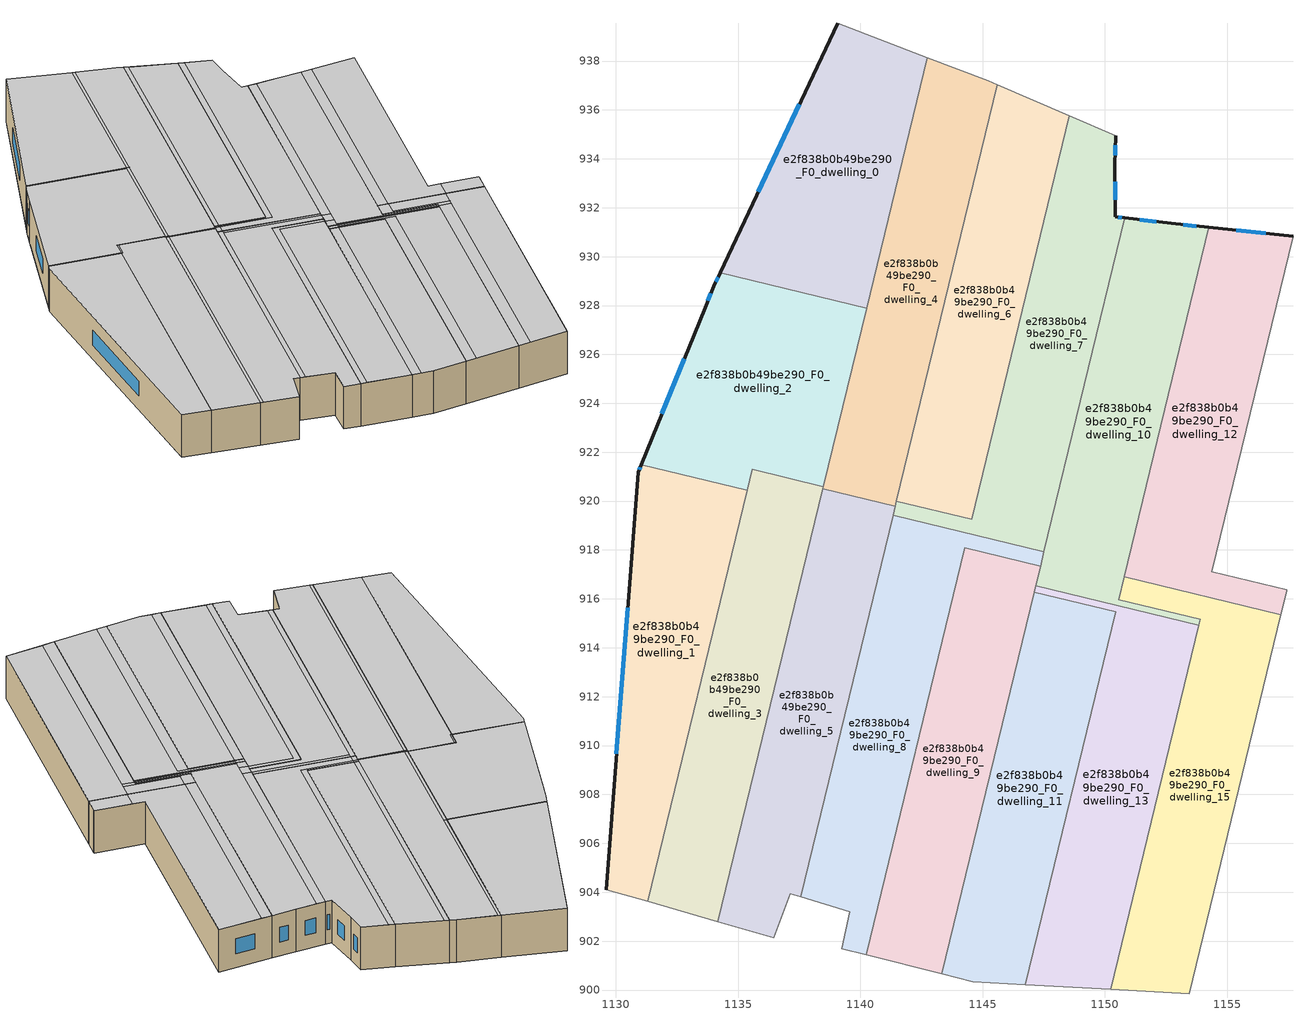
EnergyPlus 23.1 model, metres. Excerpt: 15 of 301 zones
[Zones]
e2f838b0b49be290_F0_dwelling_0
 floor ground (EU_floor_Construction): 1142.73,938.14 1140.25,927.89 1134.26,929.34 1139.07,939.55 z0
 wall outside (EU_wall_Construction): 1139.07,939.55 1134.26,929.34 z0:3
 wall to e2f838b0b49be290_F0_dwelling_2 (EU_wall_Construction): 1134.26,929.34 1140.25,927.89 z0:3
 wall adiabatic (EU_wall_Construction): 1142.73,938.14 1139.07,939.55 z0:3
 wall to e2f838b0b49be290_F0_dwelling_4 (EU_wall_Construction): 1140.25,927.89 1142.73,938.14 z0:3
 window (EU_Window_Construction): 1137.51,936.23 1135.82,932.66 z0.98:2.02
 ceiling to e2f838b0b49be290_F1_dwelling_0 (EU_floor_Construction): 1140.26,927.93 1142.73,938.14 1139.07,939.55 1134.28,929.38 z3
 ceiling to e2f838b0b49be290_F1_dwelling_2 (EU_floor_Construction): 1140.25,927.89 1140.26,927.93 1134.28,929.38 1134.26,929.34 z3
e2f838b0b49be290_F0_dwelling_1
 floor ground (EU_floor_Construction): 1135.37,920.44 1131.29,903.62 1129.59,904.11 1130.9,921.18 1131.03,921.49 z0
 wall outside (EU_wall_Construction): 1131.03,921.49 1130.9,921.18 1129.59,904.11 z0:3
 wall to e2f838b0b49be290_F0_dwelling_2 (EU_wall_Construction): 1135.37,920.44 1131.03,921.49 z0:3
 wall adiabatic (EU_wall_Construction): 1129.59,904.11 1131.29,903.62 z0:3
 wall to e2f838b0b49be290_F0_dwelling_3 (EU_wall_Construction): 1131.29,903.62 1135.37,920.44 z0:3
 window (EU_Window_Construction): 1130.48,915.63 1130.02,909.66 / 1130.99,921.39 1130.94,921.28 z0.98:2.02
 ceiling to e2f838b0b49be290_F1_dwelling_1 (EU_floor_Construction): 1131.29,903.62 1135.37,920.44 1131.03,921.49 1130.9,921.18 1129.59,904.11 z3
e2f838b0b49be290_F0_dwelling_10
 floor ground (EU_floor_Construction): 1154.25,931.2 1150.56,915.97 1153.9,915.16 1153.84,914.91 1147.17,916.53 1150.82,931.58 1152.71,931.36 z0
 wall outside (EU_wall_Construction): 1154.25,931.2 1152.71,931.36 1150.82,931.58 z0:3
 wall to e2f838b0b49be290_F0_dwelling_15 (EU_wall_Construction): 1153.84,914.91 1153.9,915.16 1150.56,915.97 1150.78,916.9 z0:3
 wall to e2f838b0b49be290_F0_dwelling_13 (EU_wall_Construction): 1147.17,916.53 1153.84,914.91 z0:3
 wall to e2f838b0b49be290_F0_dwelling_12 (EU_wall_Construction): 1150.78,916.91 1154.25,931.2 z0:3
 wall to e2f838b0b49be290_F0_dwelling_7 (EU_wall_Construction): 1150.82,931.58 1147.51,917.92 z0:3
 wall to e2f838b0b49be290_F0_dwelling_8 (EU_wall_Construction): 1147.51,917.92 1147.37,917.34 z0:3
 wall to e2f838b0b49be290_F0_dwelling_9 (EU_wall_Construction): 1147.37,917.34 1147.17,916.53 z0:3
 window (EU_Window_Construction): 1153.75,931.25 1153.21,931.31 / 1152.1,931.43 1151.43,931.51 z0.98:2.02
 ceiling to e2f838b0b49be290_F1_dwelling_10 (EU_floor_Construction): 1153.9,915.16 1150.56,915.97 1154.25,931.2 1152.71,931.36 1151.39,931.52 1147.75,916.51 1153.87,915.03 z3
 ceiling to e2f838b0b49be290_F1_dwelling_7 (EU_floor_Construction): 1148.01,917.58 1151.39,931.52 1150.82,931.58 1147.46,917.72 z3
 ceiling to e2f838b0b49be290_F1_dwelling_13 (EU_floor_Construction): 1153.84,914.91 1153.87,915.03 1147.75,916.51 1147.73,916.39 z3
 ceiling to e2f838b0b49be290_F1_dwelling_8 (EU_floor_Construction): 1147.86,916.94 1148.01,917.58 1147.46,917.72 1147.3,917.08 z3
 ceiling to e2f838b0b49be290_F1_dwelling_9 (EU_floor_Construction): 1147.73,916.39 1147.75,916.51 1147.86,916.94 1147.3,917.08 1147.17,916.53 z3
e2f838b0b49be290_F0_dwelling_11
 floor ground (EU_floor_Construction): 1150.44,915.47 1146.74,900.22 1144.6,900.34 1143.33,900.66 1147.11,916.28 z0
 wall to e2f838b0b49be290_F0_dwelling_13 (EU_wall_Construction): 1146.74,900.22 1150.44,915.47 1147.11,916.28 z0:3
 wall adiabatic (EU_wall_Construction): 1143.33,900.66 1144.6,900.34 1146.74,900.22 z0:3
 wall to e2f838b0b49be290_F0_dwelling_9 (EU_wall_Construction): 1147.11,916.28 1143.33,900.66 z0:3
 ceiling to e2f838b0b49be290_F1_dwelling_11 (EU_floor_Construction): 1146.74,900.22 1150.44,915.47 1147.67,916.14 1143.88,900.52 1144.6,900.34 z3
 ceiling to e2f838b0b49be290_F1_dwelling_9 (EU_floor_Construction): 1143.88,900.52 1147.67,916.14 1147.11,916.28 1143.33,900.66 z3
e2f838b0b49be290_F0_dwelling_12
 floor ground (EU_floor_Construction): 1157.69,930.83 1154.37,917.11 1157.44,916.37 1157.2,915.35 1150.79,916.91 1154.25,931.2 z0
 wall outside (EU_wall_Construction): 1157.69,930.83 1154.25,931.2 z0:3
 wall to e2f838b0b49be290_F0_dwelling_14 (EU_wall_Construction): 1157.44,916.37 1154.37,917.11 1157.69,930.83 z0:3
 wall to e2f838b0b49be290_F0_dwelling_15 (EU_wall_Construction): 1150.79,916.91 1157.2,915.35 z0:3
 wall to e2f838b0b49be290_F0_dwelling_17 (EU_wall_Construction): 1157.2,915.35 1157.43,916.32 z0:3
 wall to e2f838b0b49be290_F0_dwelling_16 (EU_wall_Construction): 1157.43,916.32 1157.44,916.37 z0:3
 window (EU_Window_Construction): 1156.57,930.95 1155.37,931.08 z0.98:2.02
 ceiling adiabatic (EU_roof_Construction): 1155.14,916.93 1154.37,917.11 1157.69,930.83 1154.93,931.12 1151.45,916.74 1154.89,915.91 z3
 ceiling to e2f838b0b49be290_F1_dwelling_10 (EU_floor_Construction): 1151.45,916.74 1154.93,931.12 1154.25,931.2 1150.79,916.91 z3
 ceiling to e2f838b0b49be290_F1_dwelling_15 (EU_floor_Construction): 1157.2,915.35 1157.44,916.37 1155.14,916.93 1154.89,915.91 z3
e2f838b0b49be290_F0_dwelling_13
 floor ground (EU_floor_Construction): 1153.84,914.91 1150.23,900.03 1146.74,900.22 1150.44,915.47 1147.11,916.28 1147.17,916.53 z0
 wall adiabatic (EU_wall_Construction): 1146.74,900.22 1150.23,900.03 z0:3
 wall to e2f838b0b49be290_F0_dwelling_15 (EU_wall_Construction): 1150.23,900.03 1153.84,914.91 z0:3
 wall to e2f838b0b49be290_F0_dwelling_9 (EU_wall_Construction): 1147.17,916.53 1147.11,916.28 z0:3
 ceiling to e2f838b0b49be290_F1_dwelling_13 (EU_floor_Construction): 1150.23,900.03 1153.84,914.91 1147.73,916.39 1147.69,916.22 1151.12,915.39 1147.44,900.18 z3
 ceiling to e2f838b0b49be290_F1_dwelling_11 (EU_floor_Construction): 1147.44,900.18 1151.12,915.39 1147.69,916.22 1147.67,916.14 1150.44,915.47 1146.74,900.22 z3
 ceiling to e2f838b0b49be290_F1_dwelling_9 (EU_floor_Construction): 1147.67,916.14 1147.72,916.37 1147.73,916.39 1147.17,916.53 1147.11,916.28 z3
e2f838b0b49be290_F0_dwelling_15
 floor ground (EU_floor_Construction): 1157.2,915.35 1153.44,899.85 1150.23,900.03 1153.9,915.16 1150.56,915.97 1150.79,916.91 z0
 wall adiabatic (EU_wall_Construction): 1150.23,900.03 1153.44,899.85 z0:3
 wall to e2f838b0b49be290_F0_dwelling_17 (EU_wall_Construction): 1153.44,899.85 1157.2,915.35 z0:3
 ceiling to e2f838b0b49be290_F1_dwelling_15 (EU_floor_Construction): 1153.44,899.85 1157.2,915.35 1154.89,915.91 1151.03,899.98 z3
 ceiling to e2f838b0b49be290_F1_dwelling_13 (EU_floor_Construction): 1151.03,899.98 1154.63,914.84 1153.87,915.03 1150.23,900.03 z3
 ceiling to e2f838b0b49be290_F1_dwelling_10 (EU_floor_Construction): 1154.63,914.84 1154.69,915.07 1154.69,915.09 1151.25,915.92 1151.45,916.74 1150.79,916.91 1150.56,915.97 1153.9,915.16 1153.87,915.03 z3
 ceiling to e2f838b0b49be290_F1_dwelling_12 (EU_floor_Construction): 1154.69,915.09 1154.89,915.91 1151.45,916.74 1151.25,915.92 z3
e2f838b0b49be290_F0_dwelling_2
 floor ground (EU_floor_Construction): 1140.25,927.89 1138.48,920.59 1135.57,921.3 1135.37,920.44 1131.03,921.49 1133.64,927.92 1134,928.8 1134.26,929.34 z0
 wall outside (EU_wall_Construction): 1134.26,929.34 1134,928.8 1133.64,927.92 1131.03,921.49 z0:3
 wall to e2f838b0b49be290_F0_dwelling_3 (EU_wall_Construction): 1135.37,920.44 1135.57,921.3 1138.48,920.59 z0:3
 wall to e2f838b0b49be290_F0_dwelling_4 (EU_wall_Construction): 1138.48,920.59 1140.25,927.89 z0:3
 window (EU_Window_Construction): 1132.79,925.83 1131.88,923.58 / 1133.88,928.51 1133.76,928.2 / 1134.17,929.16 1134.08,928.97 z0.98:2.02
 ceiling to e2f838b0b49be290_F1_dwelling_2 (EU_floor_Construction): 1138.48,920.59 1140.25,927.89 1134.26,929.34 1134,928.8 1133.64,927.92 1131.04,921.51 1135.37,920.46 1135.57,921.3 z3
 ceiling to e2f838b0b49be290_F1_dwelling_1 (EU_floor_Construction): 1135.37,920.44 1135.37,920.46 1131.04,921.51 1131.03,921.49 z3
e2f838b0b49be290_F0_dwelling_3
 floor ground (EU_floor_Construction): 1138.48,920.59 1134.17,902.79 1131.29,903.62 1135.57,921.3 z0
 wall adiabatic (EU_wall_Construction): 1131.29,903.62 1134.17,902.79 z0:3
 wall to e2f838b0b49be290_F0_dwelling_5 (EU_wall_Construction): 1134.17,902.79 1138.46,920.51 z0:3
 wall to e2f838b0b49be290_F0_dwelling_4 (EU_wall_Construction): 1138.46,920.51 1138.48,920.59 z0:3
 ceiling to e2f838b0b49be290_F1_dwelling_2 (EU_floor_Construction): 1138.48,920.58 1138.48,920.59 1135.57,921.3 1135.37,920.46 1135.47,920.44 1135.67,921.26 z3
 ceiling adiabatic (EU_roof_Construction): 1134.17,902.79 1138.48,920.58 1135.67,921.26 1135.47,920.44 1135.37,920.46 1135.57,921.3 1131.29,903.62 z3
e2f838b0b49be290_F0_dwelling_4
 floor ground (EU_floor_Construction): 1145.22,937.19 1145.6,937.03 1141.42,919.79 1138.46,920.51 1142.73,938.14 z0
 wall adiabatic (EU_wall_Construction): 1145.6,937.03 1145.22,937.19 1142.73,938.14 z0:3
 wall to e2f838b0b49be290_F0_dwelling_5 (EU_wall_Construction): 1138.46,920.51 1141.42,919.79 z0:3
 wall to e2f838b0b49be290_F0_dwelling_6 (EU_wall_Construction): 1141.47,920 1145.6,937.03 z0:3
 wall to e2f838b0b49be290_F0_dwelling_7 (EU_wall_Construction): 1141.42,919.79 1141.47,920 z0:3
 ceiling to e2f838b0b49be290_F1_dwelling_4 (EU_floor_Construction): 1141.44,919.86 1145.6,937.03 1145.22,937.19 1142.92,938.07 1138.68,920.53 z3
 ceiling to e2f838b0b49be290_F1_dwelling_0 (EU_floor_Construction): 1140.46,927.88 1142.92,938.07 1142.73,938.14 1140.26,927.93 z3
 ceiling to e2f838b0b49be290_F1_dwelling_2 (EU_floor_Construction): 1138.68,920.53 1140.46,927.88 1140.26,927.93 1138.48,920.58 z3
 ceiling to e2f838b0b49be290_F1_dwelling_5 (EU_floor_Construction): 1141.42,919.79 1141.44,919.86 1138.68,920.53 1138.66,920.46 z3
 ceiling adiabatic (EU_roof_Construction): 1138.66,920.46 1138.68,920.53 1138.48,920.58 1138.46,920.51 z3
e2f838b0b49be290_F0_dwelling_5
 floor ground (EU_floor_Construction): 1141.42,919.79 1137.55,903.81 1137.13,903.94 1136.46,902.14 1134.17,902.79 1138.46,920.51 z0
 wall adiabatic (EU_wall_Construction): 1134.17,902.79 1136.46,902.14 1137.13,903.94 1137.55,903.81 z0:3
 wall to e2f838b0b49be290_F0_dwelling_8 (EU_wall_Construction): 1137.55,903.81 1141.33,919.42 z0:3
 wall to e2f838b0b49be290_F0_dwelling_7 (EU_wall_Construction): 1141.33,919.42 1141.42,919.79 z0:3
 ceiling to e2f838b0b49be290_F1_dwelling_5 (EU_floor_Construction): 1137.55,903.81 1141.42,919.79 1138.66,920.46 1134.37,902.74 1136.46,902.14 1137.13,903.94 z3
 ceiling adiabatic (EU_roof_Construction): 1134.37,902.74 1138.66,920.46 1138.46,920.51 1134.17,902.79 z3
e2f838b0b49be290_F0_dwelling_6
 floor ground (EU_floor_Construction): 1148.55,935.75 1144.55,919.25 1141.47,920 1145.6,937.03 z0
 wall to e2f838b0b49be290_F0_dwelling_7 (EU_wall_Construction): 1141.47,920 1144.55,919.25 1148.55,935.75 z0:3
 wall adiabatic (EU_wall_Construction): 1148.55,935.75 1145.6,937.03 z0:3
 ceiling adiabatic (EU_roof_Construction): 1144.55,919.25 1148.55,935.75 1145.9,936.9 1141.78,919.92 z3
 ceiling to e2f838b0b49be290_F1_dwelling_4 (EU_floor_Construction): 1141.78,919.92 1145.9,936.9 1145.6,937.03 1141.47,920 z3
e2f838b0b49be290_F0_dwelling_7
 floor ground (EU_floor_Construction): 1150.44,934.94 1150.41,933.76 1150.43,931.63 1150.82,931.58 1147.51,917.92 1141.33,919.42 1141.47,920 1144.55,919.25 1148.55,935.75 z0
 wall outside (EU_wall_Construction): 1150.82,931.58 1150.43,931.63 1150.41,933.76 1150.44,934.94 z0:3
 wall adiabatic (EU_wall_Construction): 1150.44,934.94 1148.55,935.75 z0:3
 wall to e2f838b0b49be290_F0_dwelling_8 (EU_wall_Construction): 1141.33,919.42 1147.51,917.92 z0:3
 window (EU_Window_Construction): 1150.42,934.14 1150.43,934.55 / 1150.42,932.32 1150.42,933.07 / 1150.69,931.6 1150.55,931.62 z0.98:2.02
 ceiling to e2f838b0b49be290_F1_dwelling_7 (EU_floor_Construction): 1147.51,917.92 1150.82,931.58 1150.43,931.63 1150.41,933.76 1150.44,934.94 1150.43,934.94 1148.93,935.59 1144.92,919.03 1141.75,919.8 1141.64,919.34 z3
 ceiling to e2f838b0b49be290_F1_dwelling_6 (EU_floor_Construction): 1144.92,919.03 1148.93,935.59 1148.55,935.75 1144.55,919.25 1141.78,919.92 1141.75,919.8 z3
 ceiling to e2f838b0b49be290_F1_dwelling_4 (EU_floor_Construction): 1141.75,919.78 1141.78,919.92 1141.47,920 1141.44,919.86 z3
 ceiling to e2f838b0b49be290_F1_dwelling_5 (EU_floor_Construction): 1141.64,919.34 1141.75,919.78 1141.44,919.86 1141.33,919.42 z3
e2f838b0b49be290_F0_dwelling_8
 floor ground (EU_floor_Construction): 1147.51,917.92 1147.37,917.34 1144.27,918.09 1140.24,901.44 1139.23,901.7 1139.56,903.2 1137.55,903.81 1141.33,919.42 z0
 wall to e2f838b0b49be290_F0_dwelling_9 (EU_wall_Construction): 1140.24,901.44 1144.27,918.09 1147.37,917.34 z0:3
 wall adiabatic (EU_wall_Construction): 1137.55,903.81 1139.56,903.2 1139.23,901.7 1140.24,901.44 z0:3
 ceiling to e2f838b0b49be290_F1_dwelling_8 (EU_floor_Construction): 1140.24,901.44 1144.27,918.09 1147.37,917.34 1147.46,917.72 1141.59,919.14 1137.86,903.72 1139.56,903.2 1139.23,901.7 z3
 ceiling to e2f838b0b49be290_F1_dwelling_5 (EU_floor_Construction): 1137.86,903.72 1141.64,919.34 1141.33,919.42 1137.55,903.81 z3
 ceiling to e2f838b0b49be290_F1_dwelling_7 (EU_floor_Construction): 1147.46,917.72 1147.51,917.92 1141.64,919.34 1141.59,919.14 z3
e2f838b0b49be290_F0_dwelling_9
 floor ground (EU_floor_Construction): 1147.37,917.34 1143.33,900.66 1140.24,901.44 1144.27,918.09 z0
 wall adiabatic (EU_wall_Construction): 1140.24,901.44 1143.33,900.66 z0:3
 ceiling to e2f838b0b49be290_F1_dwelling_9 (EU_floor_Construction): 1143.33,900.66 1147.3,917.08 1144.61,917.73 1140.64,901.34 z3
 ceiling to e2f838b0b49be290_F1_dwelling_8 (EU_floor_Construction): 1140.64,901.34 1144.61,917.73 1147.3,917.08 1147.37,917.34 1144.27,918.09 1140.24,901.44 z3
[Building]
EU S2 Campaign: North Axis=0; Terrain=City; Solar Distribution=FullExterior
[Site:Location]
Bologna: Latitude=44.5; Longitude=11.25; Time Zone=1; Elevation=37
[SizingPeriod:WeatherFileDays]
AnnualSizingPeriod: Begin Month=1; Begin Day of Month=1; End Month=12; End Day of Month=31; Day of Week for Start Day=Monday; Use Weather File Daylight Saving Period=No; Use Weather File Rain and Snow Indicators=No
[MATERIAL]
EU_InternalMass_Material: Roughness=MediumRough; Thickness=0.1; Conductivity=1; Density=1800; Specific Heat=900; Thermal Absorptance=0.9; Solar Absorptance=0.7; Visible Absorptance=0.7
[MATERIAL:NOMASS] Roughness=MediumRough; Thermal Absorptance=0.9; Solar Absorptance=0.7; Visible Absorptance=0.7
Name | Thermal Resistance
EU_wall_NoMass | 0.905828
EU_roof_NoMass | 0.37593
EU_floor_NoMass | 0.67114
[WINDOWMATERIAL:SIMPLEGLAZINGSYSTEM]
EU_Window_SimpleGlazing: UFactor=4.52486; Solar Heat Gain Coefficient=0.85; Visible Transmittance=0.85
[CONSTRUCTION]
EU_wall_Construction: EU_wall_NoMass
EU_roof_Construction: EU_roof_NoMass
EU_floor_Construction: EU_floor_NoMass
EU_Window_Construction: EU_Window_SimpleGlazing
EU_InternalMass_Construction: EU_InternalMass_Material
[ZONE] Type=1; Multiplier=1; Ceiling Height=autocalculate; Floor Area=autocalculate; Part of Total Floor Area=Yes
Name | Volume
e2f838b0b49be290_F0_dwelling_0 | 163.875
e2f838b0b49be290_F0_dwelling_1 | 163.887
e2f838b0b49be290_F0_dwelling_10 | 163.905
e2f838b0b49be290_F0_dwelling_11 | 163.914
e2f838b0b49be290_F0_dwelling_12 | 163.908
e2f838b0b49be290_F0_dwelling_13 | 163.898
e2f838b0b49be290_F0_dwelling_15 | 163.897
e2f838b0b49be290_F0_dwelling_2 | 163.906
e2f838b0b49be290_F0_dwelling_3; e2f838b0b49be290_F0_dwelling_6 | 163.89
e2f838b0b49be290_F0_dwelling_4 | 163.967
e2f838b0b49be290_F0_dwelling_5 | 163.941
e2f838b0b49be290_F0_dwelling_7 | 163.915
e2f838b0b49be290_F0_dwelling_8 | 163.912
e2f838b0b49be290_F0_dwelling_9 | 163.901
[INTERNALMASS] Construction=EU_InternalMass_Construction
Name | Zone or ZoneList | Surface Area
e2f838b0b49be290_F0_dwelling_0_EU_InternalMass | e2f838b0b49be290_F0_dwelling_0 | 54.6266
e2f838b0b49be290_F0_dwelling_1_EU_InternalMass | e2f838b0b49be290_F0_dwelling_1 | 54.6291
e2f838b0b49be290_F0_dwelling_2_EU_InternalMass | e2f838b0b49be290_F0_dwelling_2 | 54.6352
e2f838b0b49be290_F0_dwelling_3_EU_InternalMass | e2f838b0b49be290_F0_dwelling_3 | 54.6303
e2f838b0b49be290_F0_dwelling_4_EU_InternalMass | e2f838b0b49be290_F0_dwelling_4 | 54.6561
e2f838b0b49be290_F0_dwelling_5_EU_InternalMass | e2f838b0b49be290_F0_dwelling_5 | 54.647
e2f838b0b49be290_F0_dwelling_6_EU_InternalMass | e2f838b0b49be290_F0_dwelling_6 | 54.6299
e2f838b0b49be290_F0_dwelling_7_EU_InternalMass | e2f838b0b49be290_F0_dwelling_7 | 54.6384
e2f838b0b49be290_F0_dwelling_8_EU_InternalMass | e2f838b0b49be290_F0_dwelling_8 | 54.6371
e2f838b0b49be290_F0_dwelling_9_EU_InternalMass | e2f838b0b49be290_F0_dwelling_9 | 54.634
e2f838b0b49be290_F0_dwelling_10_EU_InternalMass | e2f838b0b49be290_F0_dwelling_10 | 54.6353
e2f838b0b49be290_F0_dwelling_11_EU_InternalMass | e2f838b0b49be290_F0_dwelling_11 | 54.6377
e2f838b0b49be290_F0_dwelling_12_EU_InternalMass | e2f838b0b49be290_F0_dwelling_12 | 54.6363
e2f838b0b49be290_F0_dwelling_13_EU_InternalMass | e2f838b0b49be290_F0_dwelling_13 | 54.6328
e2f838b0b49be290_F0_dwelling_15_EU_InternalMass | e2f838b0b49be290_F0_dwelling_15 | 54.632
[OTHEREQUIPMENT] Fuel Type=Electricity; Design Level Calculation Method=Watts/Area; Power per Zone Floor Area=1; Fraction Latent=0; Fraction Radiant=0; Fraction Lost=0; Carbon Dioxide Generation Rate=0; EndUse Subcategory=EU_Step8_InternalGains
Name | Zone or ZoneList or Space or SpaceList | Schedule
EU_Step8_InternalGain_e2f838b0b49be290_F0_dwelling_0_f000 | e2f838b0b49be290_F0_dwelling_0 | EU_Step8_GainSchedule_e2f838b0b49be290_F0_dwelling_0_f000
EU_Step8_InternalGain_e2f838b0b49be290_F0_dwelling_1_f000 | e2f838b0b49be290_F0_dwelling_1 | EU_Step8_GainSchedule_e2f838b0b49be290_F0_dwelling_1_f000
EU_Step8_InternalGain_e2f838b0b49be290_F0_dwelling_2_f000 | e2f838b0b49be290_F0_dwelling_2 | EU_Step8_GainSchedule_e2f838b0b49be290_F0_dwelling_2_f000
EU_Step8_InternalGain_e2f838b0b49be290_F0_dwelling_3_f000 | e2f838b0b49be290_F0_dwelling_3 | EU_Step8_GainSchedule_e2f838b0b49be290_F0_dwelling_3_f000
EU_Step8_InternalGain_e2f838b0b49be290_F0_dwelling_4_f000 | e2f838b0b49be290_F0_dwelling_4 | EU_Step8_GainSchedule_e2f838b0b49be290_F0_dwelling_4_f000
EU_Step8_InternalGain_e2f838b0b49be290_F0_dwelling_5_f000 | e2f838b0b49be290_F0_dwelling_5 | EU_Step8_GainSchedule_e2f838b0b49be290_F0_dwelling_5_f000
EU_Step8_InternalGain_e2f838b0b49be290_F0_dwelling_6_f000 | e2f838b0b49be290_F0_dwelling_6 | EU_Step8_GainSchedule_e2f838b0b49be290_F0_dwelling_6_f000
EU_Step8_InternalGain_e2f838b0b49be290_F0_dwelling_7_f000 | e2f838b0b49be290_F0_dwelling_7 | EU_Step8_GainSchedule_e2f838b0b49be290_F0_dwelling_7_f000
EU_Step8_InternalGain_e2f838b0b49be290_F0_dwelling_8_f000 | e2f838b0b49be290_F0_dwelling_8 | EU_Step8_GainSchedule_e2f838b0b49be290_F0_dwelling_8_f000
EU_Step8_InternalGain_e2f838b0b49be290_F0_dwelling_9_f000 | e2f838b0b49be290_F0_dwelling_9 | EU_Step8_GainSchedule_e2f838b0b49be290_F0_dwelling_9_f000
EU_Step8_InternalGain_e2f838b0b49be290_F0_dwelling_10_f000 | e2f838b0b49be290_F0_dwelling_10 | EU_Step8_GainSchedule_e2f838b0b49be290_F0_dwelling_10_f000
EU_Step8_InternalGain_e2f838b0b49be290_F0_dwelling_11_f000 | e2f838b0b49be290_F0_dwelling_11 | EU_Step8_GainSchedule_e2f838b0b49be290_F0_dwelling_11_f000
EU_Step8_InternalGain_e2f838b0b49be290_F0_dwelling_12_f000 | e2f838b0b49be290_F0_dwelling_12 | EU_Step8_GainSchedule_e2f838b0b49be290_F0_dwelling_12_f000
EU_Step8_InternalGain_e2f838b0b49be290_F0_dwelling_13_f000 | e2f838b0b49be290_F0_dwelling_13 | EU_Step8_GainSchedule_e2f838b0b49be290_F0_dwelling_13_f000
EU_Step8_InternalGain_e2f838b0b49be290_F0_dwelling_15_f000 | e2f838b0b49be290_F0_dwelling_15 | EU_Step8_GainSchedule_e2f838b0b49be290_F0_dwelling_15_f000
[ZONEVENTILATION:DESIGNFLOWRATE] Schedule=EU_AlwaysOn; Design Flow Rate Calculation Method=AirChanges/Hour; Air Changes per Hour=0.73129; Ventilation Type=Natural; Fan Pressure Rise=0; Fan Total Efficiency=1; Constant Term Coefficient=1; Temperature Term Coefficient=0; Velocity Term Coefficient=0; Velocity Squared Term Coefficient=0; Minimum Indoor Temperature=-100; Maximum Indoor Temperature=100; Delta Temperature=-100; Minimum Outdoor Temperature=-100; Maximum Outdoor Temperature=100; Maximum Wind Speed=40
Name | Zone or ZoneList or Space or SpaceList
EU_ConstantAir_e2f838b0b49be290_F0_dwelling_0 | e2f838b0b49be290_F0_dwelling_0
EU_ConstantAir_e2f838b0b49be290_F0_dwelling_1 | e2f838b0b49be290_F0_dwelling_1
EU_ConstantAir_e2f838b0b49be290_F0_dwelling_2 | e2f838b0b49be290_F0_dwelling_2
EU_ConstantAir_e2f838b0b49be290_F0_dwelling_3 | e2f838b0b49be290_F0_dwelling_3
EU_ConstantAir_e2f838b0b49be290_F0_dwelling_4 | e2f838b0b49be290_F0_dwelling_4
EU_ConstantAir_e2f838b0b49be290_F0_dwelling_5 | e2f838b0b49be290_F0_dwelling_5
EU_ConstantAir_e2f838b0b49be290_F0_dwelling_6 | e2f838b0b49be290_F0_dwelling_6
EU_ConstantAir_e2f838b0b49be290_F0_dwelling_7 | e2f838b0b49be290_F0_dwelling_7
EU_ConstantAir_e2f838b0b49be290_F0_dwelling_8 | e2f838b0b49be290_F0_dwelling_8
EU_ConstantAir_e2f838b0b49be290_F0_dwelling_9 | e2f838b0b49be290_F0_dwelling_9
EU_ConstantAir_e2f838b0b49be290_F0_dwelling_10 | e2f838b0b49be290_F0_dwelling_10
EU_ConstantAir_e2f838b0b49be290_F0_dwelling_11 | e2f838b0b49be290_F0_dwelling_11
EU_ConstantAir_e2f838b0b49be290_F0_dwelling_12 | e2f838b0b49be290_F0_dwelling_12
EU_ConstantAir_e2f838b0b49be290_F0_dwelling_13 | e2f838b0b49be290_F0_dwelling_13
EU_ConstantAir_e2f838b0b49be290_F0_dwelling_15 | e2f838b0b49be290_F0_dwelling_15
[HVACTEMPLATE:THERMOSTAT] Constant Heating Setpoint=20; Constant Cooling Setpoint=50
EU_HeatOnly_e2f838b0b49be290_F0_dwelling_0; EU_HeatOnly_e2f838b0b49be290_F0_dwelling_1; EU_HeatOnly_e2f838b0b49be290_F0_dwelling_2; EU_HeatOnly_e2f838b0b49be290_F0_dwelling_3; EU_HeatOnly_e2f838b0b49be290_F0_dwelling_4; EU_HeatOnly_e2f838b0b49be290_F0_dwelling_5; EU_HeatOnly_e2f838b0b49be290_F0_dwelling_6; EU_HeatOnly_e2f838b0b49be290_F0_dwelling_7; EU_HeatOnly_e2f838b0b49be290_F0_dwelling_8; EU_HeatOnly_e2f838b0b49be290_F0_dwelling_9; EU_HeatOnly_e2f838b0b49be290_F0_dwelling_10; EU_HeatOnly_e2f838b0b49be290_F0_dwelling_11; EU_HeatOnly_e2f838b0b49be290_F0_dwelling_12; EU_HeatOnly_e2f838b0b49be290_F0_dwelling_13; EU_HeatOnly_e2f838b0b49be290_F0_dwelling_14; EU_HeatOnly_e2f838b0b49be290_F0_dwelling_15; EU_HeatOnly_e2f838b0b49be290_F0_dwelling_16; EU_HeatOnly_e2f838b0b49be290_F0_dwelling_17; EU_HeatOnly_e2f838b0b49be290_F0_dwelling_18; EU_HeatOnly_e2f838b0b49be290_F0_dwelling_19; EU_HeatOnly_e2f838b0b49be290_F0_dwelling_20; EU_HeatOnly_e2f838b0b49be290_F0_dwelling_21; EU_HeatOnly_e2f838b0b49be290_F0_dwelling_22; EU_HeatOnly_e2f838b0b49be290_F0_dwelling_23; EU_HeatOnly_e2f838b0b49be290_F0_dwelling_24; EU_HeatOnly_e2f838b0b49be290_F0_dwelling_25; EU_HeatOnly_e2f838b0b49be290_F0_dwelling_26; EU_HeatOnly_e2f838b0b49be290_F0_dwelling_27; EU_HeatOnly_e2f838b0b49be290_F0_dwelling_28; EU_HeatOnly_e2f838b0b49be290_F0_dwelling_29; EU_HeatOnly_e2f838b0b49be290_F0_dwelling_30; EU_HeatOnly_e2f838b0b49be290_F1_dwelling_0; EU_HeatOnly_e2f838b0b49be290_F1_dwelling_1; EU_HeatOnly_e2f838b0b49be290_F1_dwelling_2; EU_HeatOnly_e2f838b0b49be290_F1_dwelling_3; EU_HeatOnly_e2f838b0b49be290_F1_dwelling_4; EU_HeatOnly_e2f838b0b49be290_F1_dwelling_5; EU_HeatOnly_e2f838b0b49be290_F1_dwelling_6; EU_HeatOnly_e2f838b0b49be290_F1_dwelling_7; EU_HeatOnly_e2f838b0b49be290_F1_dwelling_8; EU_HeatOnly_e2f838b0b49be290_F1_dwelling_9; EU_HeatOnly_e2f838b0b49be290_F1_dwelling_10; EU_HeatOnly_e2f838b0b49be290_F1_dwelling_11; EU_HeatOnly_e2f838b0b49be290_F1_dwelling_12; EU_HeatOnly_e2f838b0b49be290_F1_dwelling_13; EU_HeatOnly_e2f838b0b49be290_F1_dwelling_14; EU_HeatOnly_e2f838b0b49be290_F1_dwelling_15; EU_HeatOnly_e2f838b0b49be290_F1_dwelling_16; EU_HeatOnly_e2f838b0b49be290_F1_dwelling_17; EU_HeatOnly_e2f838b0b49be290_F1_dwelling_18; EU_HeatOnly_e2f838b0b49be290_F1_dwelling_19; EU_HeatOnly_e2f838b0b49be290_F1_dwelling_20; EU_HeatOnly_e2f838b0b49be290_F1_dwelling_21; EU_HeatOnly_e2f838b0b49be290_F1_dwelling_22; EU_HeatOnly_e2f838b0b49be290_F1_dwelling_23; EU_HeatOnly_e2f838b0b49be290_F1_dwelling_24; EU_HeatOnly_e2f838b0b49be290_F1_dwelling_25; EU_HeatOnly_e2f838b0b49be290_F1_dwelling_26; EU_HeatOnly_e2f838b0b49be290_F1_dwelling_27; EU_HeatOnly_e2f838b0b49be290_F1_dwelling_28; EU_HeatOnly_e2f838b0b49be290_F1_dwelling_29; EU_HeatOnly_e2f838b0b49be290_F2_dwelling_0; EU_HeatOnly_e2f838b0b49be290_F2_dwelling_1; EU_HeatOnly_e2f838b0b49be290_F2_dwelling_2; EU_HeatOnly_e2f838b0b49be290_F2_dwelling_3; EU_HeatOnly_e2f838b0b49be290_F2_dwelling_4; EU_HeatOnly_e2f838b0b49be290_F2_dwelling_5; EU_HeatOnly_e2f838b0b49be290_F2_dwelling_6; EU_HeatOnly_e2f838b0b49be290_F2_dwelling_7; EU_HeatOnly_e2f838b0b49be290_F2_dwelling_8; EU_HeatOnly_e2f838b0b49be290_F2_dwelling_9; EU_HeatOnly_e2f838b0b49be290_F2_dwelling_10; EU_HeatOnly_e2f838b0b49be290_F2_dwelling_11; EU_HeatOnly_e2f838b0b49be290_F2_dwelling_12; EU_HeatOnly_e2f838b0b49be290_F2_dwelling_13; EU_HeatOnly_e2f838b0b49be290_F2_dwelling_14; EU_HeatOnly_e2f838b0b49be290_F2_dwelling_15; EU_HeatOnly_e2f838b0b49be290_F2_dwelling_16; EU_HeatOnly_e2f838b0b49be290_F2_dwelling_17; EU_HeatOnly_e2f838b0b49be290_F2_dwelling_18; EU_HeatOnly_e2f838b0b49be290_F2_dwelling_19; EU_HeatOnly_e2f838b0b49be290_F2_dwelling_20; EU_HeatOnly_e2f838b0b49be290_F2_dwelling_21; EU_HeatOnly_e2f838b0b49be290_F2_dwelling_22; EU_HeatOnly_e2f838b0b49be290_F2_dwelling_23; EU_HeatOnly_e2f838b0b49be290_F2_dwelling_24; EU_HeatOnly_e2f838b0b49be290_F2_dwelling_25; EU_HeatOnly_e2f838b0b49be290_F2_dwelling_26; EU_HeatOnly_e2f838b0b49be290_F2_dwelling_27; EU_HeatOnly_e2f838b0b49be290_F2_dwelling_28; EU_HeatOnly_e2f838b0b49be290_F2_dwelling_29; EU_HeatOnly_e2f838b0b49be290_F3_dwelling_0; EU_HeatOnly_e2f838b0b49be290_F3_dwelling_1; EU_HeatOnly_e2f838b0b49be290_F3_dwelling_2; EU_HeatOnly_e2f838b0b49be290_F3_dwelling_3; EU_HeatOnly_e2f838b0b49be290_F3_dwelling_4; EU_HeatOnly_e2f838b0b49be290_F3_dwelling_5; EU_HeatOnly_e2f838b0b49be290_F3_dwelling_6; EU_HeatOnly_e2f838b0b49be290_F3_dwelling_7; EU_HeatOnly_e2f838b0b49be290_F3_dwelling_8; EU_HeatOnly_e2f838b0b49be290_F3_dwelling_9; EU_HeatOnly_e2f838b0b49be290_F3_dwelling_10; EU_HeatOnly_e2f838b0b49be290_F3_dwelling_11; EU_HeatOnly_e2f838b0b49be290_F3_dwelling_12; EU_HeatOnly_e2f838b0b49be290_F3_dwelling_13; EU_HeatOnly_e2f838b0b49be290_F3_dwelling_14; EU_HeatOnly_e2f838b0b49be290_F3_dwelling_15; EU_HeatOnly_e2f838b0b49be290_F3_dwelling_16; EU_HeatOnly_e2f838b0b49be290_F3_dwelling_17; EU_HeatOnly_e2f838b0b49be290_F3_dwelling_18; EU_HeatOnly_e2f838b0b49be290_F3_dwelling_19; EU_HeatOnly_e2f838b0b49be290_F3_dwelling_20; EU_HeatOnly_e2f838b0b49be290_F3_dwelling_21; EU_HeatOnly_e2f838b0b49be290_F3_dwelling_22; EU_HeatOnly_e2f838b0b49be290_F3_dwelling_23; EU_HeatOnly_e2f838b0b49be290_F3_dwelling_24; EU_HeatOnly_e2f838b0b49be290_F3_dwelling_25; EU_HeatOnly_e2f838b0b49be290_F3_dwelling_26; EU_HeatOnly_e2f838b0b49be290_F3_dwelling_27; EU_HeatOnly_e2f838b0b49be290_F3_dwelling_28; EU_HeatOnly_e2f838b0b49be290_F3_dwelling_29; EU_HeatOnly_e2f838b0b49be290_F4_dwelling_0; EU_HeatOnly_e2f838b0b49be290_F4_dwelling_1; EU_HeatOnly_e2f838b0b49be290_F4_dwelling_2; EU_HeatOnly_e2f838b0b49be290_F4_dwelling_3; EU_HeatOnly_e2f838b0b49be290_F4_dwelling_4; EU_HeatOnly_e2f838b0b49be290_F4_dwelling_5; EU_HeatOnly_e2f838b0b49be290_F4_dwelling_6; EU_HeatOnly_e2f838b0b49be290_F4_dwelling_7; EU_HeatOnly_e2f838b0b49be290_F4_dwelling_8; EU_HeatOnly_e2f838b0b49be290_F4_dwelling_9; EU_HeatOnly_e2f838b0b49be290_F4_dwelling_10; EU_HeatOnly_e2f838b0b49be290_F4_dwelling_11; EU_HeatOnly_e2f838b0b49be290_F4_dwelling_12; EU_HeatOnly_e2f838b0b49be290_F4_dwelling_13; EU_HeatOnly_e2f838b0b49be290_F4_dwelling_14; EU_HeatOnly_e2f838b0b49be290_F4_dwelling_15; EU_HeatOnly_e2f838b0b49be290_F4_dwelling_16; EU_HeatOnly_e2f838b0b49be290_F4_dwelling_17; EU_HeatOnly_e2f838b0b49be290_F4_dwelling_18; EU_HeatOnly_e2f838b0b49be290_F4_dwelling_19; EU_HeatOnly_e2f838b0b49be290_F4_dwelling_20; EU_HeatOnly_e2f838b0b49be290_F4_dwelling_21; EU_HeatOnly_e2f838b0b49be290_F4_dwelling_22; EU_HeatOnly_e2f838b0b49be290_F4_dwelling_23; EU_HeatOnly_e2f838b0b49be290_F4_dwelling_24; EU_HeatOnly_e2f838b0b49be290_F4_dwelling_25; EU_HeatOnly_e2f838b0b49be290_F4_dwelling_26; EU_HeatOnly_e2f838b0b49be290_F4_dwelling_27; EU_HeatOnly_e2f838b0b49be290_F4_dwelling_28; EU_HeatOnly_e2f838b0b49be290_F4_dwelling_29; EU_HeatOnly_e2f838b0b49be290_F5_dwelling_0; EU_HeatOnly_e2f838b0b49be290_F5_dwelling_1; EU_HeatOnly_e2f838b0b49be290_F5_dwelling_2; EU_HeatOnly_e2f838b0b49be290_F5_dwelling_3; EU_HeatOnly_e2f838b0b49be290_F5_dwelling_4; EU_HeatOnly_e2f838b0b49be290_F5_dwelling_5; EU_HeatOnly_e2f838b0b49be290_F5_dwelling_6; EU_HeatOnly_e2f838b0b49be290_F5_dwelling_7; EU_HeatOnly_e2f838b0b49be290_F5_dwelling_8; EU_HeatOnly_e2f838b0b49be290_F5_dwelling_9; EU_HeatOnly_e2f838b0b49be290_F5_dwelling_10; EU_HeatOnly_e2f838b0b49be290_F5_dwelling_11; EU_HeatOnly_e2f838b0b49be290_F5_dwelling_12; EU_HeatOnly_e2f838b0b49be290_F5_dwelling_13; EU_HeatOnly_e2f838b0b49be290_F5_dwelling_14; EU_HeatOnly_e2f838b0b49be290_F5_dwelling_15; EU_HeatOnly_e2f838b0b49be290_F5_dwelling_16; EU_HeatOnly_e2f838b0b49be290_F5_dwelling_17; EU_HeatOnly_e2f838b0b49be290_F5_dwelling_18; EU_HeatOnly_e2f838b0b49be290_F5_dwelling_19; EU_HeatOnly_e2f838b0b49be290_F5_dwelling_20; EU_HeatOnly_e2f838b0b49be290_F5_dwelling_21; EU_HeatOnly_e2f838b0b49be290_F5_dwelling_22; EU_HeatOnly_e2f838b0b49be290_F5_dwelling_23; EU_HeatOnly_e2f838b0b49be290_F5_dwelling_24; EU_HeatOnly_e2f838b0b49be290_F5_dwelling_25; EU_HeatOnly_e2f838b0b49be290_F5_dwelling_26; EU_HeatOnly_e2f838b0b49be290_F5_dwelling_27; EU_HeatOnly_e2f838b0b49be290_F5_dwelling_28; EU_HeatOnly_e2f838b0b49be290_F5_dwelling_29; EU_HeatOnly_e2f838b0b49be290_F6_dwelling_0; EU_HeatOnly_e2f838b0b49be290_F6_dwelling_1; EU_HeatOnly_e2f838b0b49be290_F6_dwelling_2; EU_HeatOnly_e2f838b0b49be290_F6_dwelling_3; EU_HeatOnly_e2f838b0b49be290_F6_dwelling_4; EU_HeatOnly_e2f838b0b49be290_F6_dwelling_5; EU_HeatOnly_e2f838b0b49be290_F6_dwelling_6; EU_HeatOnly_e2f838b0b49be290_F6_dwelling_7; EU_HeatOnly_e2f838b0b49be290_F6_dwelling_8; EU_HeatOnly_e2f838b0b49be290_F6_dwelling_9; EU_HeatOnly_e2f838b0b49be290_F6_dwelling_10; EU_HeatOnly_e2f838b0b49be290_F6_dwelling_11; EU_HeatOnly_e2f838b0b49be290_F6_dwelling_12; EU_HeatOnly_e2f838b0b49be290_F6_dwelling_13; EU_HeatOnly_e2f838b0b49be290_F6_dwelling_14; EU_HeatOnly_e2f838b0b49be290_F6_dwelling_15; EU_HeatOnly_e2f838b0b49be290_F6_dwelling_16; EU_HeatOnly_e2f838b0b49be290_F6_dwelling_17; EU_HeatOnly_e2f838b0b49be290_F6_dwelling_18; EU_HeatOnly_e2f838b0b49be290_F6_dwelling_19; EU_HeatOnly_e2f838b0b49be290_F6_dwelling_20; EU_HeatOnly_e2f838b0b49be290_F6_dwelling_21; EU_HeatOnly_e2f838b0b49be290_F6_dwelling_22; EU_HeatOnly_e2f838b0b49be290_F6_dwelling_23; EU_HeatOnly_e2f838b0b49be290_F6_dwelling_24; EU_HeatOnly_e2f838b0b49be290_F6_dwelling_25; EU_HeatOnly_e2f838b0b49be290_F6_dwelling_26; EU_HeatOnly_e2f838b0b49be290_F6_dwelling_27; EU_HeatOnly_e2f838b0b49be290_F6_dwelling_28; EU_HeatOnly_e2f838b0b49be290_F6_dwelling_29; EU_HeatOnly_e2f838b0b49be290_F7_dwelling_0; EU_HeatOnly_e2f838b0b49be290_F7_dwelling_1; EU_HeatOnly_e2f838b0b49be290_F7_dwelling_2; EU_HeatOnly_e2f838b0b49be290_F7_dwelling_3; EU_HeatOnly_e2f838b0b49be290_F7_dwelling_4; EU_HeatOnly_e2f838b0b49be290_F7_dwelling_5; EU_HeatOnly_e2f838b0b49be290_F7_dwelling_6; EU_HeatOnly_e2f838b0b49be290_F7_dwelling_7; EU_HeatOnly_e2f838b0b49be290_F7_dwelling_8; EU_HeatOnly_e2f838b0b49be290_F7_dwelling_9; EU_HeatOnly_e2f838b0b49be290_F7_dwelling_10; EU_HeatOnly_e2f838b0b49be290_F7_dwelling_11; EU_HeatOnly_e2f838b0b49be290_F7_dwelling_12; EU_HeatOnly_e2f838b0b49be290_F7_dwelling_13; EU_HeatOnly_e2f838b0b49be290_F7_dwelling_14; EU_HeatOnly_e2f838b0b49be290_F7_dwelling_15; EU_HeatOnly_e2f838b0b49be290_F7_dwelling_16; EU_HeatOnly_e2f838b0b49be290_F7_dwelling_17; EU_HeatOnly_e2f838b0b49be290_F7_dwelling_18; EU_HeatOnly_e2f838b0b49be290_F7_dwelling_19; EU_HeatOnly_e2f838b0b49be290_F7_dwelling_20; EU_HeatOnly_e2f838b0b49be290_F7_dwelling_21; EU_HeatOnly_e2f838b0b49be290_F7_dwelling_22; EU_HeatOnly_e2f838b0b49be290_F7_dwelling_23; EU_HeatOnly_e2f838b0b49be290_F7_dwelling_24; EU_HeatOnly_e2f838b0b49be290_F7_dwelling_25; EU_HeatOnly_e2f838b0b49be290_F7_dwelling_26; EU_HeatOnly_e2f838b0b49be290_F7_dwelling_27; EU_HeatOnly_e2f838b0b49be290_F7_dwelling_28; EU_HeatOnly_e2f838b0b49be290_F7_dwelling_29; EU_HeatOnly_e2f838b0b49be290_F8_dwelling_0; EU_HeatOnly_e2f838b0b49be290_F8_dwelling_1; EU_HeatOnly_e2f838b0b49be290_F8_dwelling_2; EU_HeatOnly_e2f838b0b49be290_F8_dwelling_3; EU_HeatOnly_e2f838b0b49be290_F8_dwelling_4; EU_HeatOnly_e2f838b0b49be290_F8_dwelling_5; EU_HeatOnly_e2f838b0b49be290_F8_dwelling_6; EU_HeatOnly_e2f838b0b49be290_F8_dwelling_7; EU_HeatOnly_e2f838b0b49be290_F8_dwelling_8; EU_HeatOnly_e2f838b0b49be290_F8_dwelling_9; EU_HeatOnly_e2f838b0b49be290_F8_dwelling_10; EU_HeatOnly_e2f838b0b49be290_F8_dwelling_11; EU_HeatOnly_e2f838b0b49be290_F8_dwelling_12; EU_HeatOnly_e2f838b0b49be290_F8_dwelling_13; EU_HeatOnly_e2f838b0b49be290_F8_dwelling_14; EU_HeatOnly_e2f838b0b49be290_F8_dwelling_15; EU_HeatOnly_e2f838b0b49be290_F8_dwelling_16; EU_HeatOnly_e2f838b0b49be290_F8_dwelling_17; EU_HeatOnly_e2f838b0b49be290_F8_dwelling_18; EU_HeatOnly_e2f838b0b49be290_F8_dwelling_19; EU_HeatOnly_e2f838b0b49be290_F8_dwelling_20; EU_HeatOnly_e2f838b0b49be290_F8_dwelling_21; EU_HeatOnly_e2f838b0b49be290_F8_dwelling_22; EU_HeatOnly_e2f838b0b49be290_F8_dwelling_23; EU_HeatOnly_e2f838b0b49be290_F8_dwelling_24; EU_HeatOnly_e2f838b0b49be290_F8_dwelling_25; EU_HeatOnly_e2f838b0b49be290_F8_dwelling_26; EU_HeatOnly_e2f838b0b49be290_F8_dwelling_27; EU_HeatOnly_e2f838b0b49be290_F8_dwelling_28; EU_HeatOnly_e2f838b0b49be290_F8_dwelling_29; EU_HeatOnly_e2f838b0b49be290_F9_dwelling_0; EU_HeatOnly_e2f838b0b49be290_F9_dwelling_1; EU_HeatOnly_e2f838b0b49be290_F9_dwelling_2; EU_HeatOnly_e2f838b0b49be290_F9_dwelling_3; EU_HeatOnly_e2f838b0b49be290_F9_dwelling_4; EU_HeatOnly_e2f838b0b49be290_F9_dwelling_5; EU_HeatOnly_e2f838b0b49be290_F9_dwelling_6; EU_HeatOnly_e2f838b0b49be290_F9_dwelling_7; EU_HeatOnly_e2f838b0b49be290_F9_dwelling_8; EU_HeatOnly_e2f838b0b49be290_F9_dwelling_9; EU_HeatOnly_e2f838b0b49be290_F9_dwelling_10; EU_HeatOnly_e2f838b0b49be290_F9_dwelling_11; EU_HeatOnly_e2f838b0b49be290_F9_dwelling_12; EU_HeatOnly_e2f838b0b49be290_F9_dwelling_13; EU_HeatOnly_e2f838b0b49be290_F9_dwelling_14; EU_HeatOnly_e2f838b0b49be290_F9_dwelling_15; EU_HeatOnly_e2f838b0b49be290_F9_dwelling_16; EU_HeatOnly_e2f838b0b49be290_F9_dwelling_17; EU_HeatOnly_e2f838b0b49be290_F9_dwelling_18; EU_HeatOnly_e2f838b0b49be290_F9_dwelling_19; EU_HeatOnly_e2f838b0b49be290_F9_dwelling_20; EU_HeatOnly_e2f838b0b49be290_F9_dwelling_21; EU_HeatOnly_e2f838b0b49be290_F9_dwelling_22; EU_HeatOnly_e2f838b0b49be290_F9_dwelling_23; EU_HeatOnly_e2f838b0b49be290_F9_dwelling_24; EU_HeatOnly_e2f838b0b49be290_F9_dwelling_25; EU_HeatOnly_e2f838b0b49be290_F9_dwelling_26; EU_HeatOnly_e2f838b0b49be290_F9_dwelling_27; EU_HeatOnly_e2f838b0b49be290_F9_dwelling_28; EU_HeatOnly_e2f838b0b49be290_F9_dwelling_29
[HVACTEMPLATE:ZONE:IDEALLOADSAIRSYSTEM] System Availability Schedule=EU_AlwaysOn; Maximum Heating Supply Air Temperature=50; Minimum Cooling Supply Air Temperature=13; Maximum Heating Supply Air Humidity Ratio=0.0156; Minimum Cooling Supply Air Humidity Ratio=0.0077; Heating Limit=NoLimit; Cooling Limit=NoLimit; Heating Availability Schedule=EU_AlwaysOn; Cooling Availability Schedule=EU_CoolingOff; Dehumidification Control Type=ConstantSensibleHeatRatio; Cooling Sensible Heat Ratio=0.7; Dehumidification Setpoint=60; Humidification Control Type=None; Humidification Setpoint=30; Outdoor Air Method=None; Outdoor Air Flow Rate per Person=0.00944; Outdoor Air Flow Rate per Zone Floor Area=0; Outdoor Air Flow Rate per Zone=0; Demand Controlled Ventilation Type=None; Outdoor Air Economizer Type=NoEconomizer; Heat Recovery Type=None; Sensible Heat Recovery Effectiveness=0.7; Latent Heat Recovery Effectiveness=0.65
Name | Template Thermostat
e2f838b0b49be290_F0_dwelling_0 | EU_HeatOnly_e2f838b0b49be290_F0_dwelling_0
e2f838b0b49be290_F0_dwelling_1 | EU_HeatOnly_e2f838b0b49be290_F0_dwelling_1
e2f838b0b49be290_F0_dwelling_2 | EU_HeatOnly_e2f838b0b49be290_F0_dwelling_2
e2f838b0b49be290_F0_dwelling_3 | EU_HeatOnly_e2f838b0b49be290_F0_dwelling_3
e2f838b0b49be290_F0_dwelling_4 | EU_HeatOnly_e2f838b0b49be290_F0_dwelling_4
e2f838b0b49be290_F0_dwelling_5 | EU_HeatOnly_e2f838b0b49be290_F0_dwelling_5
e2f838b0b49be290_F0_dwelling_6 | EU_HeatOnly_e2f838b0b49be290_F0_dwelling_6
e2f838b0b49be290_F0_dwelling_7 | EU_HeatOnly_e2f838b0b49be290_F0_dwelling_7
e2f838b0b49be290_F0_dwelling_8 | EU_HeatOnly_e2f838b0b49be290_F0_dwelling_8
e2f838b0b49be290_F0_dwelling_9 | EU_HeatOnly_e2f838b0b49be290_F0_dwelling_9
e2f838b0b49be290_F0_dwelling_10 | EU_HeatOnly_e2f838b0b49be290_F0_dwelling_10
e2f838b0b49be290_F0_dwelling_11 | EU_HeatOnly_e2f838b0b49be290_F0_dwelling_11
e2f838b0b49be290_F0_dwelling_12 | EU_HeatOnly_e2f838b0b49be290_F0_dwelling_12
e2f838b0b49be290_F0_dwelling_13 | EU_HeatOnly_e2f838b0b49be290_F0_dwelling_13
e2f838b0b49be290_F0_dwelling_15 | EU_HeatOnly_e2f838b0b49be290_F0_dwelling_15
[SIZING:ZONE] Zone Cooling Design Supply Air Temperature Input Method=SupplyAirTemperature; Zone Cooling Design Supply Air Temperature=13; Zone Heating Design Supply Air Temperature Input Method=SupplyAirTemperature; Zone Heating Design Supply Air Temperature=50; Zone Cooling Design Supply Air Humidity Ratio=0.008; Zone Heating Design Supply Air Humidity Ratio=0.008; Cooling Design Air Flow Method=DesignDay; Cooling Design Air Flow Rate=0; Cooling Minimum Air Flow per Zone Floor Area=0.000762; Cooling Minimum Air Flow=0; Cooling Minimum Air Flow Fraction=0.2; Heating Design Air Flow Method=DesignDay; Heating Design Air Flow Rate=0; Heating Maximum Air Flow per Zone Floor Area=0.002032; Heating Maximum Air Flow=0.141576; Heating Maximum Air Flow Fraction=0.3; Account for Dedicated Outdoor Air System=No; Dedicated Outdoor Air System Control Strategy=NeutralSupplyAir; Dedicated Outdoor Air Low Setpoint Temperature for Design=autosize; Dedicated Outdoor Air High Setpoint Temperature for Design=autosize; Zone Load Sizing Method=Sensible Load Only No Latent Load; Zone Latent Cooling Design Supply Air Humidity Ratio Input Method=HumidityRatioDifference; Zone Cooling Design Supply Air Humidity Ratio Difference=0.005; Zone Latent Heating Design Supply Air Humidity Ratio Input Method=HumidityRatioDifference; Zone Humidification Design Supply Air Humidity Ratio Difference=0.005
e2f838b0b49be290_F0_dwelling_0; e2f838b0b49be290_F0_dwelling_1; e2f838b0b49be290_F0_dwelling_2; e2f838b0b49be290_F0_dwelling_3; e2f838b0b49be290_F0_dwelling_4; e2f838b0b49be290_F0_dwelling_5; e2f838b0b49be290_F0_dwelling_6; e2f838b0b49be290_F0_dwelling_7; e2f838b0b49be290_F0_dwelling_8; e2f838b0b49be290_F0_dwelling_9; e2f838b0b49be290_F0_dwelling_10; e2f838b0b49be290_F0_dwelling_11; e2f838b0b49be290_F0_dwelling_12; e2f838b0b49be290_F0_dwelling_13; e2f838b0b49be290_F0_dwelling_15
[SCHEDULE:CONSTANT]
Name | Hourly Value
EU_AlwaysOn | 1
EU_CoolingOff | 0
[SCHEDULE:FILE] Column Number=1; Rows to Skip at Top=0; Number of Hours of Data=8760; Column Separator=Comma; Interpolate to Timestep=No; Minutes per Item=60; Adjust Schedule for Daylight Savings=Yes
Name | File
EU_Step8_GainSchedule_e2f838b0b49be290_F0_dwelling_0_f000 | ../../schedules/e2f838b0b49be290/e2f838b0b49be290_F0_dwelling_0_f000_gain.csv
EU_Step8_GainSchedule_e2f838b0b49be290_F0_dwelling_1_f000 | ../../schedules/e2f838b0b49be290/e2f838b0b49be290_F0_dwelling_1_f000_gain.csv
EU_Step8_GainSchedule_e2f838b0b49be290_F0_dwelling_2_f000 | ../../schedules/e2f838b0b49be290/e2f838b0b49be290_F0_dwelling_2_f000_gain.csv
EU_Step8_GainSchedule_e2f838b0b49be290_F0_dwelling_3_f000 | ../../schedules/e2f838b0b49be290/e2f838b0b49be290_F0_dwelling_3_f000_gain.csv
EU_Step8_GainSchedule_e2f838b0b49be290_F0_dwelling_4_f000 | ../../schedules/e2f838b0b49be290/e2f838b0b49be290_F0_dwelling_4_f000_gain.csv
EU_Step8_GainSchedule_e2f838b0b49be290_F0_dwelling_5_f000 | ../../schedules/e2f838b0b49be290/e2f838b0b49be290_F0_dwelling_5_f000_gain.csv
EU_Step8_GainSchedule_e2f838b0b49be290_F0_dwelling_6_f000 | ../../schedules/e2f838b0b49be290/e2f838b0b49be290_F0_dwelling_6_f000_gain.csv
EU_Step8_GainSchedule_e2f838b0b49be290_F0_dwelling_7_f000 | ../../schedules/e2f838b0b49be290/e2f838b0b49be290_F0_dwelling_7_f000_gain.csv
EU_Step8_GainSchedule_e2f838b0b49be290_F0_dwelling_8_f000 | ../../schedules/e2f838b0b49be290/e2f838b0b49be290_F0_dwelling_8_f000_gain.csv
EU_Step8_GainSchedule_e2f838b0b49be290_F0_dwelling_9_f000 | ../../schedules/e2f838b0b49be290/e2f838b0b49be290_F0_dwelling_9_f000_gain.csv
EU_Step8_GainSchedule_e2f838b0b49be290_F0_dwelling_10_f000 | ../../schedules/e2f838b0b49be290/e2f838b0b49be290_F0_dwelling_10_f000_gain.csv
EU_Step8_GainSchedule_e2f838b0b49be290_F0_dwelling_11_f000 | ../../schedules/e2f838b0b49be290/e2f838b0b49be290_F0_dwelling_11_f000_gain.csv
EU_Step8_GainSchedule_e2f838b0b49be290_F0_dwelling_12_f000 | ../../schedules/e2f838b0b49be290/e2f838b0b49be290_F0_dwelling_12_f000_gain.csv
EU_Step8_GainSchedule_e2f838b0b49be290_F0_dwelling_13_f000 | ../../schedules/e2f838b0b49be290/e2f838b0b49be290_F0_dwelling_13_f000_gain.csv
EU_Step8_GainSchedule_e2f838b0b49be290_F0_dwelling_15_f000 | ../../schedules/e2f838b0b49be290/e2f838b0b49be290_F0_dwelling_15_f000_gain.csv
